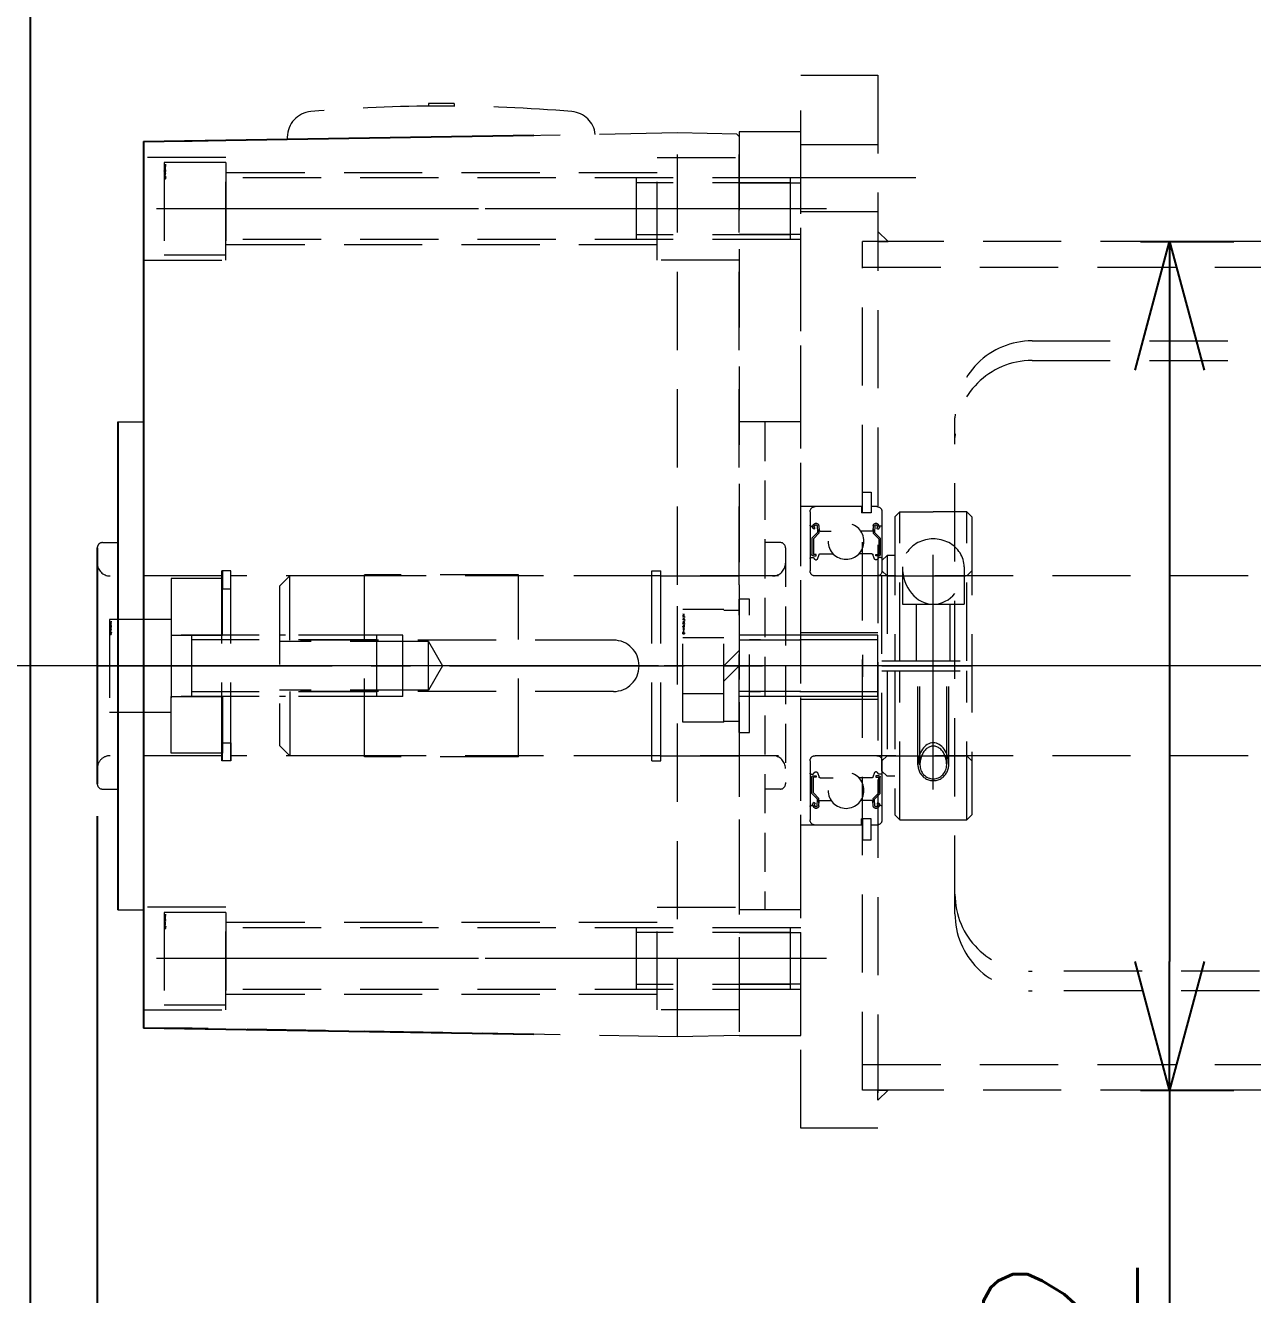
# Model space of a CAD drawing. Header units: millimetres. Extents: x 0 to 38884, y -3675 to 8056.
# Drawn here: x 3021.8 to 3260.8, y 4317.4 to 4564.5 of the extents above; entities that cross this region are included whole.
import ezdxf

# ---------------------------------------------------------------- set-up
doc = ezdxf.new("R2010")
doc.units = ezdxf.units.MM
doc.header["$LTSCALE"] = 2.4
doc.header["$PDMODE"] = 99
doc.header["$PDSIZE"] = 1
for name, pattern in [('CENTER2', [28.575, 19.05, -3.175, 3.175, -3.175]), ('HIDDEN', [9.525, 6.35, -3.175]), ('HIDDEN2', [4.7625, 3.175, -1.5875])]:
    doc.linetypes.add(name, pattern=pattern)
for name, color, linetype, lineweight in [('03_かくれ線', 6, 'HIDDEN2', 13), ('04_HIDDEN', 2, 'HIDDEN', 13), ('04_中心線', 1, 'CENTER2', 9), ('05_CENTER', 4, 'CENTER2', 13), ('08_DIM', 3, 'Continuous', 13)]:
    doc.layers.add(name, color=color, linetype=linetype, lineweight=lineweight)
doc.layers.add('10_DRAFT', color=8, linetype='Continuous', lineweight=0, plot=False)
doc.styles.add('KSS_TXT', font='txt.shx', dxfattribs={"bigfont": 'extfont2.shx'})
doc.styles.add('KSS_TXT_L', font='txt.shx', dxfattribs={"height": 3, "bigfont": 'extfont2.shx'})
doc.dimstyles.new('KSS_DIM', dxfattribs={"dimscale": 2, "dimtxt": 3, "dimasz": 2.5, "dimexe": 1.25, "dimexo": 0.625, "dimtad": 1, "dimdsep": 46, "dimtxsty": 'KSS_TXT', "dimblk": 'OPEN30', "dimcen": 0, "dimazin": 2, "dimtfac": 0.75, "dimtmove": 0, "dimatfit": 3, "dimldrblk": 'OPEN30', "dimfxl": 1.25, "dimtolj": 1, "dimarcsym": 0})

# ---------------------------------------------------------------- blocks, each defined once
blk = doc.blocks.new('_Open30')
at = {"color": 0, "linetype": 'ByBlock', "lineweight": -2}
for p, q in [((-1, 0.2679), (0, 0)), ((0, 0), (-1, -0.2679)), ((0, 0), (-1, 0))]:
    blk.add_line(p, q, dxfattribs=at)
blk = doc.blocks.new('*D379')
at = {"layer": '08_DIM', "color": 0, "lineweight": -2, "transparency": 16777216}
for p, q in [((3035.8, 4410.56), (3035.8, 3585.53)), ((6262.3, 4356.06), (6262.3, 3585.53)), ((3060.8, 3598.03), (6237.3, 3598.03))]:
    blk.add_line(p, q, dxfattribs=at)
at = {"layer": 'Defpoints', "color": 0, "transparency": 16777216}
for p in [(3035.8, 4416.81), (6262.3, 4362.31), (6262.3, 3598.03)]:
    blk.add_point(p, dxfattribs=at)
at = {"layer": '08_DIM', "color": 0, "lineweight": -2, "transparency": 16777216, "xscale": 25, "yscale": 25, "zscale": 25, "rotation": 180}
blk.add_blockref('_Open30', (3035.8, 3598.03), dxfattribs=at)
at = {"layer": '08_DIM', "color": 0, "lineweight": -2, "transparency": 16777216, "xscale": 25, "yscale": 25, "zscale": 25}
blk.add_blockref('_Open30', (6262.3, 3598.03), dxfattribs=at)
at = {"layer": '08_DIM', "color": 0, "transparency": 16777216, "insert": (4649.05, 3619.3), "char_height": 30, "attachment_point": 5, "style": 'KSS_TXT'}
blk.add_mtext('\\A1;3226.5', dxfattribs=at)
blk = doc.blocks.new('*D383')
at = {"layer": '08_DIM', "color": 0, "lineweight": -2, "transparency": 16777216}
for p, q in [((3238.93, 4522.41), (3257.09, 4522.41)), ((3244.59, 4497.41), (3244.59, 4382.21)), ((3238.93, 4357.21), (3257.09, 4357.21)), ((3244.59, 4357.21), (3244.59, 4179.29))]:
    blk.add_line(p, q, dxfattribs=at)
at = {"layer": 'Defpoints', "color": 0, "transparency": 16777216}
for p in [(3232.68, 4522.41), (3232.68, 4357.21), (3244.59, 4357.21)]:
    blk.add_point(p, dxfattribs=at)
at = {"layer": '08_DIM', "color": 0, "lineweight": -2, "transparency": 16777216, "xscale": 25, "yscale": 25, "zscale": 25}
for p, rotation in [((3244.59, 4522.41), 90), ((3244.59, 4357.21), 270)]:
    blk.add_blockref('_Open30', p, dxfattribs=dict(at, rotation=rotation))
at = {"layer": '08_DIM', "color": 0, "transparency": 16777216, "insert": (3223.32, 4255.75), "char_height": 30, "attachment_point": 5, "rotation": 90, "style": 'KSS_TXT'}
blk.add_mtext('\\A1;%%C165.2', dxfattribs=at)
blk = doc.blocks.new('*D389')
at = {"layer": '08_DIM', "color": 0, "lineweight": -2, "transparency": 16777216}
for p, q in [((3269.55, 4789.81), (2879.25, 4789.81)), ((2891.75, 4764.81), (2891.75, 4114.81)), ((3269.55, 4089.81), (2879.25, 4089.81))]:
    blk.add_line(p, q, dxfattribs=at)
at = {"layer": 'Defpoints', "color": 0, "transparency": 16777216}
for p in [(3275.8, 4789.81), (2891.75, 4089.81), (3275.8, 4089.81)]:
    blk.add_point(p, dxfattribs=at)
at = {"layer": '08_DIM', "color": 0, "lineweight": -2, "transparency": 16777216, "xscale": 25, "yscale": 25, "zscale": 25}
for p, rotation in [((2891.75, 4789.81), 90), ((2891.75, 4089.81), 270)]:
    blk.add_blockref('_Open30', p, dxfattribs=dict(at, rotation=rotation))
at = {"layer": '08_DIM', "color": 0, "transparency": 16777216, "insert": (2870.5, 4439.81), "char_height": 30, "attachment_point": 5, "rotation": 90, "style": 'KSS_TXT'}
blk.add_mtext('\\A1;700', dxfattribs=at)
blk = doc.blocks.new('*D393')
at = {"layer": '08_DIM', "color": 0, "lineweight": -2, "transparency": 16777216}
for p, q in [((3035.8, 4410.56), (3035.8, 3674.34)), ((4520.8, 4328.56), (4520.8, 3674.34)), ((3060.8, 3686.84), (4495.8, 3686.84))]:
    blk.add_line(p, q, dxfattribs=at)
at = {"layer": 'Defpoints', "color": 0, "transparency": 16777216}
for p in [(3035.8, 4416.81), (4520.8, 4334.81), (4520.8, 3686.84)]:
    blk.add_point(p, dxfattribs=at)
at = {"layer": '08_DIM', "color": 0, "lineweight": -2, "transparency": 16777216, "xscale": 25, "yscale": 25, "zscale": 25, "rotation": 180}
blk.add_blockref('_Open30', (3035.8, 3686.84), dxfattribs=at)
at = {"layer": '08_DIM', "color": 0, "lineweight": -2, "transparency": 16777216, "xscale": 25, "yscale": 25, "zscale": 25}
blk.add_blockref('_Open30', (4520.8, 3686.84), dxfattribs=at)
at = {"layer": '08_DIM', "color": 0, "transparency": 16777216, "insert": (3778.3, 3708.11), "char_height": 30, "attachment_point": 5, "style": 'KSS_TXT'}
blk.add_mtext('\\A1;1485', dxfattribs=at)
blk = doc.blocks.new('A$C1140449C_1')
at = {"color": 0}
blk.add_lwpolyline([(598, -598), (-598, -598), (-598, 598), (598, 598)], close=True, dxfattribs=at)
at = {"layer": '05_CENTER'}
blk.add_line((668.35, 0), (-668.35, 0), dxfattribs=at)
blk = doc.blocks.new('A$C01295FB4_1')
blk.add_blockref('A$C1140449C_1', (0, 0))
blk = doc.blocks.new('A$C038C65EF_1')
at = {"color": 0}
for p, q in [((-15, 82.6), (-165, 82.6)), ((-135, 59.45), (-45, 59.45)), ((-45, -59.45), (-135, -59.45)), ((-15, -82.6), (-165, -82.6))]:
    blk.add_line(p, q, dxfattribs=at)
for points in [[(-180, 115), (-165, 115), (-165, -90), (-180, -90)], [(-15, -115), (0, -115), (0, 115), (-15, 115)]]:
    blk.add_lwpolyline(points, close=True, dxfattribs=at)
at = {"color": 3}
for points in [[(-165, 82.6), (-163, 82.6), (-163, 82.6), (-165, 84.6)], [(-15, 82.6), (-17, 82.6), (-17, 82.6), (-15, 84.6)], [(-165, -82.6), (-163, -82.6), (-163, -82.6), (-165, -84.6)], [(-15, -82.6), (-17, -82.6), (-17, -82.6), (-15, -84.6)]]:
    blk.add_lwpolyline(points, close=True, dxfattribs=at)
at = {"color": 0}
blk.add_lwpolyline([(-135, 63.28), (-45, 63.28, -0.414214), (-30, 48.28), (-30, -48.28, -0.414214), (-45, -63.28), (-135, -63.28, -0.414214), (-150, -48.28), (-150, 48.28, -0.414214)], format="xyb", close=True, dxfattribs=at)
for centre, start, end in [((-135, 44.45), 90, 180), ((-45, 44.45), 0, 90), ((-135, -44.45), 180, 270), ((-45, -44.45), 270, 0)]:
    blk.add_arc(centre, 15, start, end, dxfattribs=at)
at = {"layer": '04_HIDDEN'}
for p, q in [((-180, 101.5), (-165, 101.5)), ((-180, 88.5), (-165, 88.5)), ((-165, 82.6), (-168, 82.6)), ((-168, -82.6), (-168, 82.6)), ((-15, 82.6), (-12, 82.6)), ((-12, -82.6), (-12, 82.6)), ((-168, 77.6), (-12, 77.6)), ((-12, 44.89), (0, 44.89)), ((-12, 43.64), (0, 43.64)), ((-12, 34.14), (0, 34.14)), ((-12, 32.89), (0, 32.89)), ((-168, 31), (-180, 31)), ((-168, -31), (-180, -31)), ((-12, -32.89), (0, -32.89)), ((-12, -34.14), (0, -34.14)), ((-12, -43.64), (0, -43.64)), ((-12, -44.89), (0, -44.89)), ((-168, -77.6), (-12, -77.6)), ((-165, -82.6), (-168, -82.6)), ((-15, -82.6), (-12, -82.6))]:
    blk.add_line(p, q, dxfattribs=at)
at = {"layer": '04_HIDDEN', "color": 9}
for p, q in [((-12, 45), (0, 45)), ((-180, 6.5), (-165, 6.5)), ((-180, -6.5), (-165, -6.5)), ((-12, -45), (0, -45))]:
    blk.add_line(p, q, dxfattribs=at)
at = {"layer": '05_CENTER'}
for p, q in [((-22.37, 100), (7.26, 100)), ((-157.63, 95), (-187.26, 95)), ((-16.14, 38.89), (4.12, 38.89)), ((6, 0), (-186.3, 0)), ((-16.14, -38.89), (4.12, -38.89)), ((-22.37, -100), (7.26, -100))]:
    blk.add_line(p, q, dxfattribs=at)
blk = doc.blocks.new('GM-SHYF-RH 0.4kW、1／160、＊＊V、60Hzc_1')
at = {"color": 0}
for p, q in [((0, 72.01), (12, 72.22)), ((0, -15.77), (0, 72.01)), ((12, 72.22), (12, -15.77)), ((12, 72.22), (106.5, 70.57)), ((106.5, 70.57), (116, 70.57)), ((116, 70.57), (116, -15.77)), ((121, 47.5), (116, 47.5)), ((121, 47.5), (121, -47.5)), ((124, 24), (121, 24)), ((125, -23), (125, 23)), ((0, -15.77), (0, -103.05)), ((12, -15.77), (12, -103.76)), ((116, -15.77), (116, -102.11)), ((124, -24), (121, -24)), ((121, -47.5), (116, -47.5)), ((0, -103.05), (0.5, -103.56)), ((0.5, -103.56), (12, -103.76)), ((12, -103.76), (106.5, -102.11)), ((88, -102.94), (88, -102.44)), ((106.5, -102.11), (116, -102.11)), ((55.5, -109.5), (55.5, -108.99)), ((55.5, -109.5), (60.5, -109.5)), ((60.5, -109.5), (60.5, -108.99))]:
    blk.add_line(p, q, dxfattribs=at)
for centre, radius, start, end in [((124, 23), 1, 0, 90), ((124, -23), 1, 270, 0), ((33, -102.94), 5, 186.2447, 265.1386), ((83, -102.94), 5, 274.8614, 0), ((58, 191), 300, 265.1386, 270), ((58, 191), 300, 270, 274.8614)]:
    blk.add_arc(centre, radius, start, end, dxfattribs=at)
at = {"layer": '03_かくれ線', "linetype": 'HIDDEN'}
for p, q in [((0, 67), (16, 67)), ((16, 67), (16, 47)), ((116, 67), (100, 67)), ((100, 67), (100, 47)), ((16, 64), (100, 64)), ((16, 50), (100, 50)), ((16, 47), (0, 47)), ((100, 47), (116, 47)), ((15.25, 17.5), (-6.5, 17.5)), ((17, 18.5), (15.25, 18.5)), ((15.25, 18.5), (15.25, -18.5)), ((17, 18.5), (17, -18.5)), ((17, 17.5), (43, 17.5)), ((43, 17.7), (73, 17.7)), ((43, 17.7), (43, -17.7)), ((73, 17.7), (73, -17.7)), ((73, 17.5), (99, 17.5)), ((99, 18.5), (100.75, 18.5)), ((99, 18.5), (99, -18.5)), ((100.75, 18.5), (100.75, -18.5)), ((100.75, 17.5), (122.5, 17.5)), ((15.25, -17.5), (-6.5, -17.5)), ((17, -18.5), (15.25, -18.5)), ((17, -17.5), (43, -17.5)), ((43, -17.7), (73, -17.7)), ((73, -17.5), (99, -17.5)), ((99, -18.5), (100.75, -18.5)), ((100.75, -17.5), (122.5, -17.5)), ((0, -79), (16, -79)), ((16, -79), (16, -99)), ((116, -79), (100, -79)), ((100, -79), (100, -99)), ((16, -82), (100, -82)), ((16, -96), (100, -96)), ((16, -99), (0, -99)), ((100, -99), (116, -99))]:
    blk.add_line(p, q, dxfattribs=at)
at = {"layer": '03_かくれ線'}
for p, q in [((-5, -47.5), (-5, 47.5)), ((-5, 47.5), (0, 47.5)), ((-9, -23), (-9, 23)), ((-8, 24), (-5, 24)), ((-8, -24), (-5, -24)), ((-5, -47.5), (0, -47.5))]:
    blk.add_line(p, q, dxfattribs=at)
for centre, start, end in [((-8, 23), 90, 180), ((-8, -23), 180, 270)]:
    blk.add_arc(centre, 1, start, end, dxfattribs=at)
at = {"layer": '03_かくれ線', "linetype": 'HIDDEN'}
for centre, start, end in [((-6.5, 20), 180, 270), ((122.5, 20), 270, 0), ((-6.5, -20), 90, 180), ((122.5, -20), 0, 90)]:
    blk.add_arc(centre, 2.5, start, end, dxfattribs=at)
at = {"layer": '04_中心線', "linetype": 'CENTER2'}
for p, q in [((-2.54, 57), (118.76, 57)), ((-2.54, -89), (118.76, -89))]:
    blk.add_line(p, q, dxfattribs=at)
at = {"layer": '04_中心線'}
blk.add_line((125, 0), (-9, 0), dxfattribs=at)
blk = doc.blocks.new('A$C637E4DAF_1')
at = {"color": 0}
blk.add_lwpolyline([(0, -104), (12, -104), (12, 72), (0, 72)], close=True, dxfattribs=at)
at = {"layer": '04_HIDDEN'}
for p, q in [((0, 63), (12, 63)), ((0, 62), (12, 62)), ((0, 52), (12, 52)), ((0, 51), (12, 51)), ((0, 47.5), (12, 47.5)), ((0, 6), (12, 6)), ((0, 5), (12, 5)), ((0, -5), (12, -5)), ((0, -6), (12, -6)), ((0, -47.5), (12, -47.5)), ((0, -83), (12, -83)), ((0, -84), (12, -84)), ((0, -94), (12, -94)), ((0, -95), (12, -95))]:
    blk.add_line(p, q, dxfattribs=at)
at = {"layer": '05_CENTER'}
for p, q in [((-5, 57), (17, 57)), ((-5, 0), (17, 0)), ((-5, -89), (17, -89))]:
    blk.add_line(p, q, dxfattribs=at)
at = {"layer": '10_DRAFT'}
blk.add_line((0, 0), (12, 0), dxfattribs=at)
blk = doc.blocks.new('A$C04153C8E_1')
at = {"color": 0}
for points in [[(0, 18.5), (-1.6, 18.5), (-1.6, 15), (0, 15)], [(0, -18.5), (-1.6, -18.5), (-1.6, -15), (0, -15)]]:
    blk.add_lwpolyline(points, close=True, dxfattribs=at)
at = {"layer": '10_DRAFT'}
blk.add_line((0, 0), (-1.6, 0), dxfattribs=at)
blk = doc.blocks.new('A$C564416E9_1')
at = {"color": 0}
for points in [[(0, 17), (-10, 17), (-10, 6), (0, 6)], [(0, -17), (-10, -17), (-10, -6), (0, -6)]]:
    blk.add_lwpolyline(points, close=True, dxfattribs=at)
at = {"layer": '10_DRAFT'}
blk.add_line((-10, 0), (0, 0), dxfattribs=at)
blk = doc.blocks.new('A$C415A6936_1')
at = {"color": 0, "linetype": 'CENTER2'}
blk.add_line((0, -41.5), (0, 13.5), dxfattribs=at)
at = {"color": 0}
for p, q in [((9, 12), (-9, 12)), ((-9, 12), (-9, 0)), ((9, 0), (9, 12)), ((9, 0), (-9, 0))]:
    blk.add_line(p, q, dxfattribs=at)
at = {"color": 0, "linetype": 'HIDDEN'}
for p, q in [((-6, -40), (-6, 0)), ((6, -40), (6, 0)), ((-6, -4), (6, -4)), ((-5.05, -40), (-5.05, -4)), ((5.05, -40), (5.05, -4)), ((-6, -40), (6, -40))]:
    blk.add_line(p, q, dxfattribs=at)
at = {"layer": '10_DRAFT', "style": 'KSS_TXT_L'}
blk.add_text('CS-M12x40L', height=0.3, dxfattribs=at).set_placement((6.07, 11.66))
blk = doc.blocks.new('A$C38C82FDE_1')
at = {"color": 0}
for p, q in [((1, 17.5), (-1, 15.5)), ((279, 17.5), (1, 17.5)), ((1, 5), (1, 17.5)), ((-1, 15.5), (-1, -15.5)), ((64, 5), (-1, 5)), ((64, -5), (-1, -5)), ((1, -5), (1, -17.5)), ((-1, -15.5), (1, -17.5)), ((279, -17.5), (1, -17.5))]:
    blk.add_line(p, q, dxfattribs=at)
for start, end in [(0, 90), (270, 0)]:
    blk.add_arc((64, 0), 5, start, end, dxfattribs=at)
at = {"layer": '04_HIDDEN'}
for p, q in [((23, 6), (-1, 6)), ((23, -6), (23, 6)), ((28, 4.75), (-1, 4.75)), ((28, -4.75), (28, 4.75)), ((28, 4.75), (30.74, 0)), ((30.74, 0), (28, -4.75)), ((28, -4.75), (-1, -4.75)), ((23, -6), (-1, -6))]:
    blk.add_line(p, q, dxfattribs=at)
at = {"layer": '05_CENTER'}
blk.add_line((1444.36, 0), (-6, 0), dxfattribs=at)
blk = doc.blocks.new('A$C4DE534E5_2')
at = {"color": 0, "linetype": 'CENTER2'}
blk.add_line((0, -27.01), (0, 15.35), dxfattribs=at)
at = {"color": 0}
for p, q in [((-10.97, 13), (10.97, 13)), ((-10.97, 5), (-10.97, 13)), ((-5.48, 5), (-5.48, 13)), ((5.48, 5), (5.48, 13)), ((10.97, 5), (10.97, 13)), ((-10.97, 5), (10.97, 5)), ((-10.75, 5), (-10.75, 2)), ((0, 2), (-3, 5)), ((0, 5), (3, 2)), ((10.75, 2), (10.75, 5)), ((-13, 2), (13, 2)), ((-13, 2), (-13, 0)), ((-13, 0), (13, 0)), ((13, 0), (13, 2))]:
    blk.add_line(p, q, dxfattribs=at)
at = {"color": 0, "linetype": 'HIDDEN'}
for p, q in [((-6, -25), (-6, 0)), ((-5.05, -25), (-5.05, 0)), ((5.05, -25), (5.05, 0)), ((6, -25), (6, 0)), ((-6, -25), (6, -25))]:
    blk.add_line(p, q, dxfattribs=at)
at = {"layer": '10_DRAFT', "style": 'KSS_TXT_L'}
blk.add_text('BT-M12x30L,SW,PW', height=0.3, dxfattribs=at).set_placement((6.19, 12.66))
blk = doc.blocks.new('A$C169F6710_1')
at = {"color": 0, "linetype": 'CENTER2'}
blk.add_line((0, -111.5), (0, 13.5), dxfattribs=at)
at = {"color": 0}
for p, q in [((9, 12), (-9, 12)), ((-9, 12), (-9, 0)), ((9, 0), (9, 12)), ((9, 0), (-9, 0))]:
    blk.add_line(p, q, dxfattribs=at)
at = {"color": 0, "linetype": 'HIDDEN'}
for p, q in [((-6, -110), (-6, 0)), ((6, -110), (6, 0)), ((-6, -80), (6, -80)), ((-5.05, -110), (-5.05, -80)), ((5.05, -110), (5.05, -80)), ((-6, -110), (6, -110))]:
    blk.add_line(p, q, dxfattribs=at)
at = {"layer": '10_DRAFT', "style": 'KSS_TXT_L'}
blk.add_text('CS-M12x110L', height=0.3, dxfattribs=at).set_placement((5.79, 11.66))
blk = doc.blocks.new('SCSBN35-43c_1')
at = {"color": 0}
for p, q in [((-30, 16.5), (-29, 17.5)), ((-29, 17.5), (29, 17.5)), ((-1, 0), (-1, 17.5)), ((1, 0), (1, 17.5)), ((30, 16.5), (29, 17.5)), ((-30, 16.5), (-30, 10)), ((-1, 16.5), (-30, 16.5)), ((30, 16.5), (1, 16.5)), ((30, 3.5), (30, 16.5)), ((-30, 3.5), (-30, 10)), ((-30, 3.5), (-29, 2.5)), ((-1, 3.5), (-30, 3.5)), ((-29, 2.5), (-1, 2.5)), ((-21.5, 2.5), (-21.5, 1)), ((30, 3.5), (1, 3.5)), ((1, 2.5), (29, 2.5)), ((21.5, 2.5), (21.5, 1)), ((30, 3.5), (29, 2.5)), ((-21.5, 1), (-20.5, 0)), ((-21.5, 1), (-1, 1)), ((20.5, 0), (-20.5, 0)), ((1, 1), (21.5, 1)), ((20.5, 0), (21.5, 1))]:
    blk.add_line(p, q, dxfattribs=at)
for centre, major_axis, ratio, start_param, end_param in [((-19.26, 10), (0, 6), 0.909509, 6.283185, 9.424778), ((-19.26, 10), (-7.26, 0), 0.826291, 7.853982, 10.995574), ((19.26, 10), (4.29, 0), 0.69853, 7.853982, 10.995574), ((19.26, 10), (-3.62, 0), 0.718155, 4.712389, 7.853982), ((19.26, 10), (3.1, 0), 0.967954, 4.712389, 7.853982), ((19.26, 10), (-2.74, 0), 0.950639, 7.853982, 10.995574)]:
    blk.add_ellipse(centre, major_axis=major_axis, ratio=ratio, start_param=start_param, end_param=end_param, dxfattribs=at)
at = {"layer": '04_HIDDEN', "color": 0}
for p, q in [((-17.5, 16.5), (-18.5, 17.5)), ((17.5, 16.5), (18.5, 17.5)), ((-19.26, 16), (-12, 16)), ((-17.5, 1), (-17.5, 16.5)), ((-12, 4), (-12, 16)), ((17.5, 1), (17.5, 16.5)), ((-1, 13.3), (-12, 13.3)), ((19.26, 13), (1, 13)), ((19.26, 12.6), (1, 12.6)), ((-1, 6.7), (-12, 6.7)), ((19.26, 7.4), (1, 7.4)), ((19.26, 7), (1, 7)), ((-19.26, 4), (-12, 4)), ((-17.5, 1), (-18.5, 0)), ((17.5, 1), (18.5, 0))]:
    blk.add_line(p, q, dxfattribs=at)
at = {"layer": '05_CENTER', "color": 0}
blk.add_line((24.11, 10), (-26.53, 10), dxfattribs=at)
at = {"layer": '10_DRAFT'}
blk.add_line((0, 0), (0, 17.5), dxfattribs=at)
blk = doc.blocks.new('B6007ZZNRa_1')
at = {"color": 0}
for p, q in [((0, 33.85), (-1.7, 33.85)), ((-1.7, 33.85), (-1.7, 31)), ((0, 29.81), (0, 33.85)), ((-3.78, 30), (-3.78, 18.5)), ((-2.78, 31), (-1.7, 31)), ((-1.7, 31), (-1.7, 29.81)), ((-1.7, 29.81), (0, 29.81)), ((0, 29.81), (0.2, 29.81)), ((0.2, 31), (9.22, 31)), ((0.2, 31), (0.2, 29.81)), ((10.22, 30), (10.22, 18.5)), ((-3.58, 27.2), (-3.28, 27.2)), ((-3.28, 27.2), (-3.05, 27.53)), ((-3.03, 27.03), (-2.8, 27.36)), ((-2.38, 27.23), (-2.34, 25.97)), ((-2.09, 27.27), (-2.01, 26.38)), ((8.53, 27.27), (8.45, 26.38)), ((8.82, 27.23), (8.78, 25.97)), ((9.47, 27.03), (9.24, 27.36)), ((9.72, 27.2), (9.49, 27.53)), ((10.02, 27.2), (9.72, 27.2)), ((-2.34, 25.97), (-3.44, 24.87)), ((-3.44, 24.87), (-3.44, 21.7)), ((-2.96, 26.61), (-3.21, 26.78)), ((-2.04, 25.85), (-3.14, 24.75)), ((-3.14, 24.75), (-3.14, 21.7)), ((-2.79, 26.85), (-3.03, 27.03)), ((-2.96, 26.61), (-2.79, 26.85)), ((-2.04, 26.72), (-2.04, 25.85)), ((-1.81, 26.2), (0.31, 26.2)), ((8.25, 26.2), (6.13, 26.2)), ((8.48, 26.72), (8.48, 25.85)), ((8.48, 25.85), (9.58, 24.75)), ((8.78, 25.97), (9.88, 24.87)), ((9.23, 26.85), (9.47, 27.03)), ((9.4, 26.61), (9.23, 26.85)), ((9.4, 26.61), (9.65, 26.78)), ((9.58, 24.75), (9.58, 21.7)), ((9.88, 24.87), (9.88, 21.7)), ((-3.58, 21.1), (-3.18, 21.1)), ((-3.18, 21.1), (-2.86, 20.72)), ((-2.62, 21.7), (-3.14, 21.7)), ((-3.14, 21.4), (-2.62, 21.4)), ((-2.71, 20.65), (-2.53, 20.65)), ((-2.62, 21.4), (-2.62, 21.7)), ((-2.35, 20.78), (-2.02, 21.67)), ((-1.83, 21.8), (0.72, 21.8)), ((8.27, 21.8), (5.72, 21.8)), ((8.79, 20.78), (8.46, 21.67)), ((9.15, 20.65), (8.97, 20.65)), ((9.06, 21.4), (9.06, 21.7)), ((9.06, 21.7), (9.58, 21.7)), ((9.58, 21.4), (9.06, 21.4)), ((9.62, 21.1), (9.3, 20.72)), ((10.02, 21.1), (9.62, 21.1)), ((-2.78, 17.5), (9.22, 17.5)), ((-3.78, -18.5), (-3.78, -30)), ((-2.78, -17.5), (9.22, -17.5)), ((10.22, -18.5), (10.22, -30)), ((-3.58, -21.1), (-3.18, -21.1)), ((-3.44, -24.87), (-3.44, -21.7)), ((-3.18, -21.1), (-2.86, -20.72)), ((-3.14, -21.4), (-2.62, -21.4)), ((-3.14, -24.75), (-3.14, -21.7)), ((-2.62, -21.7), (-3.14, -21.7)), ((-2.71, -20.65), (-2.53, -20.65)), ((-2.62, -21.4), (-2.62, -21.7)), ((-2.35, -20.78), (-2.02, -21.67)), ((-1.83, -21.8), (0.72, -21.8)), ((8.27, -21.8), (5.72, -21.8)), ((8.79, -20.78), (8.46, -21.67)), ((9.15, -20.65), (8.97, -20.65)), ((9.06, -21.4), (9.06, -21.7)), ((9.58, -21.4), (9.06, -21.4)), ((9.06, -21.7), (9.58, -21.7)), ((9.62, -21.1), (9.3, -20.72)), ((9.58, -24.75), (9.58, -21.7)), ((10.02, -21.1), (9.62, -21.1)), ((9.88, -24.87), (9.88, -21.7)), ((-2.34, -25.97), (-3.44, -24.87)), ((-2.96, -26.61), (-3.21, -26.78)), ((-2.04, -25.85), (-3.14, -24.75)), ((-2.79, -26.85), (-3.03, -27.03)), ((-3.03, -27.03), (-2.8, -27.36)), ((-2.96, -26.61), (-2.79, -26.85)), ((-2.38, -27.23), (-2.34, -25.97)), ((-2.09, -27.27), (-2.01, -26.38)), ((-2.04, -26.72), (-2.04, -25.85)), ((-1.81, -26.2), (0.31, -26.2)), ((8.25, -26.2), (6.13, -26.2)), ((8.53, -27.27), (8.45, -26.38)), ((8.48, -25.85), (9.58, -24.75)), ((8.48, -26.72), (8.48, -25.85)), ((8.78, -25.97), (9.88, -24.87)), ((8.82, -27.23), (8.78, -25.97)), ((9.4, -26.61), (9.23, -26.85)), ((9.23, -26.85), (9.47, -27.03)), ((9.47, -27.03), (9.24, -27.36)), ((9.4, -26.61), (9.65, -26.78)), ((-3.58, -27.2), (-3.28, -27.2)), ((-3.28, -27.2), (-3.05, -27.53)), ((9.72, -27.2), (9.49, -27.53)), ((10.02, -27.2), (9.72, -27.2)), ((-2.78, -31), (-1.7, -31)), ((-1.7, -29.81), (0, -29.81)), ((-1.7, -31), (-1.7, -29.81)), ((-1.7, -33.85), (-1.7, -31)), ((0, -29.81), (0.2, -29.81)), ((0, -29.81), (0, -33.85)), ((0.2, -31), (0.2, -29.81)), ((0.2, -31), (9.22, -31)), ((0.27, -31), (0.27, -31)), ((2.72, -31), (2.72, -31)), ((0, -33.85), (-1.7, -33.85))]:
    blk.add_line(p, q, dxfattribs=at)
for centre in [(3.22, 24.25), (3.22, -24.25)]:
    blk.add_circle(centre, 3.5, dxfattribs=at)
for centre, radius, start, end in [((-2.78, 30), 1, 90, 180), ((9.22, 30), 1, 0, 90), ((-3.58, 27.4), 0.2, 180, 270), ((-3.03, 27.03), 0.3, 144.9356, 235.0377), ((-2.61, 27.23), 0.53, 5.0651, 144.9356), ((-2.61, 27.22), 0.23, 2.1311, 144.9356), ((9.05, 27.23), 0.53, 35.0644, 174.9349), ((9.05, 27.22), 0.23, 35.0644, 177.8689), ((9.47, 27.03), 0.3, 304.9623, 35.0644), ((10.02, 27.4), 0.2, 270, 0), ((-1.81, 26.4), 0.2, 185.0651, 270), ((8.25, 26.4), 0.2, 270, 354.9349), ((-3.58, 20.9), 0.2, 90, 180), ((-3.14, 21.7), 0.3, 180, 270), ((-2.71, 20.85), 0.2, 219.9991, 270), ((-2.53, 20.85), 0.2, 270, 339.9703), ((-1.83, 21.6), 0.2, 90, 159.9703), ((8.27, 21.6), 0.2, 20.0297, 90), ((8.97, 20.85), 0.2, 200.0297, 270), ((9.15, 20.85), 0.2, 270, 320.0009), ((9.58, 21.7), 0.3, 270, 0), ((10.02, 20.9), 0.2, 0, 90), ((-2.78, 18.5), 1, 180, 270), ((9.22, 18.5), 1, 270, 0), ((-2.78, -18.5), 1, 90, 180), ((9.22, -18.5), 1, 0, 90), ((-3.58, -20.9), 0.2, 180, 270), ((-3.14, -21.7), 0.3, 90, 180), ((-2.71, -20.85), 0.2, 90, 140.0009), ((-2.53, -20.85), 0.2, 20.0297, 90), ((-1.83, -21.6), 0.2, 200.0297, 270), ((8.27, -21.6), 0.2, 270, 339.9703), ((8.97, -20.85), 0.2, 90, 159.9703), ((9.15, -20.85), 0.2, 39.9991, 90), ((9.58, -21.7), 0.3, 0, 90), ((10.02, -20.9), 0.2, 270, 0), ((-3.03, -27.03), 0.3, 124.9623, 215.0644), ((-1.81, -26.4), 0.2, 90, 174.9349), ((8.25, -26.4), 0.2, 5.0651, 90), ((9.47, -27.03), 0.3, 324.9356, 55.0377), ((-3.58, -27.4), 0.2, 90, 180), ((-2.61, -27.23), 0.53, 215.0644, 354.9349), ((-2.61, -27.22), 0.23, 215.0644, 357.8689), ((9.05, -27.23), 0.53, 185.0651, 324.9356), ((9.05, -27.22), 0.23, 182.1311, 324.9356), ((10.02, -27.4), 0.2, 0, 90), ((-2.78, -30), 1, 180, 270), ((9.22, -30), 1, 270, 0)]:
    blk.add_arc(centre, radius, start, end, dxfattribs=at)
at = {"layer": '10_DRAFT'}
for p, q in [((-3.78, 0), (10.22, 0)), ((0, 2.15), (0, -2.15))]:
    blk.add_line(p, q, dxfattribs=at)
blk = doc.blocks.new('A$C6C15682F_1')
blk.add_blockref('A$C038C65EF_1', (-3, 0))
at = {"color": 4, "rotation": 180}
blk.add_blockref('GM-SHYF-RH 0.4kW、1／160、＊＊V、60Hzc_1', (-195, 0), dxfattribs=at)
for name, p, rotation in [('A$C637E4DAF_1', (-183, 0), 180), ('A$C4DE534E5_2', (-193, 0), 90)]:
    blk.add_blockref(name, p, dxfattribs=dict(rotation=rotation))
at = {"color": 4}
for name, p in [('A$C04153C8E_1', (-294, 0)), ('A$C564416E9_1', (-295.6, 0))]:
    blk.add_blockref(name, p, dxfattribs=at)
at = {"layer": '04_HIDDEN', "rotation": 90}
for name, p in [('A$C169F6710_1', (-295, 89)), ('A$C415A6936_1', (-305.6, 0)), ('A$C169F6710_1', (-295, -57))]:
    blk.add_blockref(name, p, dxfattribs=at)
at = {"layer": '04_HIDDEN'}
blk.add_blockref('A$C38C82FDE_1', (-283.5, 0), dxfattribs=at)
at = {"layer": '04_HIDDEN', "color": 4, "xscale": -1}
blk.add_blockref('B6007ZZNRa_1', (-171, 0), dxfattribs=at)
at = {"layer": '04_HIDDEN', "color": 4, "rotation": 270}
blk.add_blockref('SCSBN35-43c_1', (-167.22, 0), dxfattribs=at)

msp = doc.modelspace()

# ---------------------------------------------------------------- linework, layer by layer
at = {"color": 4}
for p, q in [((3044.8005, 4541.9197), (3120.8009, 4543.1249)), ((3044.8005, 4541.9197), (3044.8005, 4369.2361)), ((3039.8005, 4487.3066), (3039.8005, 4392.3066)), ((3035.8005, 4462.8066), (3035.8005, 4416.8066)), ((3120.8009, 4368.0307), (3044.8005, 4369.2361))]:
    msp.add_line(p, q, dxfattribs=at)

# ---------------------------------------------------------------- block references
msp.add_blockref('A$C01295FB4_1', (3620.8009, 4439.8066))
at = {"layer": '04_HIDDEN'}
msp.add_blockref('A$C6C15682F_1', (3355.8009, 4439.8066), dxfattribs=at)

# ---------------------------------------------------------------- dimensions: what is measured, and where the dimension line sits
at = {"layer": '08_DIM'}
dim = msp.add_linear_dim(base=(2891.7509, 4089.8066), p1=(3275.8009, 4789.8066), p2=(3275.8009, 4089.8066), angle=90, dimstyle='KSS_DIM', override={"dimscale": 10, "dimarcsym": 1}, dxfattribs=at)
dim.commit()
dim.dimension.update_dxf_attribs({"geometry": '*D389', "text_midpoint": (2870.5009, 4439.8066)})
dim = msp.add_linear_dim(base=(3244.5929, 4357.2066), p1=(3232.6828, 4522.4066), p2=(3232.6828, 4357.2066), angle=90, text='%%C<>', dimstyle='KSS_DIM', override={"dimscale": 10}, dxfattribs=at)
dim.commit()
dim.dimension.update_dxf_attribs({"geometry": '*D383', "text_midpoint": (3244.5929, 4255.7483), "dimtype": 160})
for base, p2, override, picture, middle in [((6262.3009, 3598.0271), (6262.3009, 4362.3066), {"dimscale": 10, "dimarcsym": 1}, '*D379', (4649.0507, 3619.2979)), ((4520.8009, 3686.8394), (4520.8009, 4334.8066), {"dimscale": 10, "dimpost": '', "dimarcsym": 1}, '*D393', (3778.3007, 3708.1103))]:
    dim = msp.add_linear_dim(base=base, p1=(3035.8005, 4416.8066), p2=p2, dimstyle='KSS_DIM', override=override, dxfattribs=at)
    dim.commit()
    dim.dimension.update_dxf_attribs({"geometry": picture, "text_midpoint": middle})

doc.saveas('drawing.dxf')
